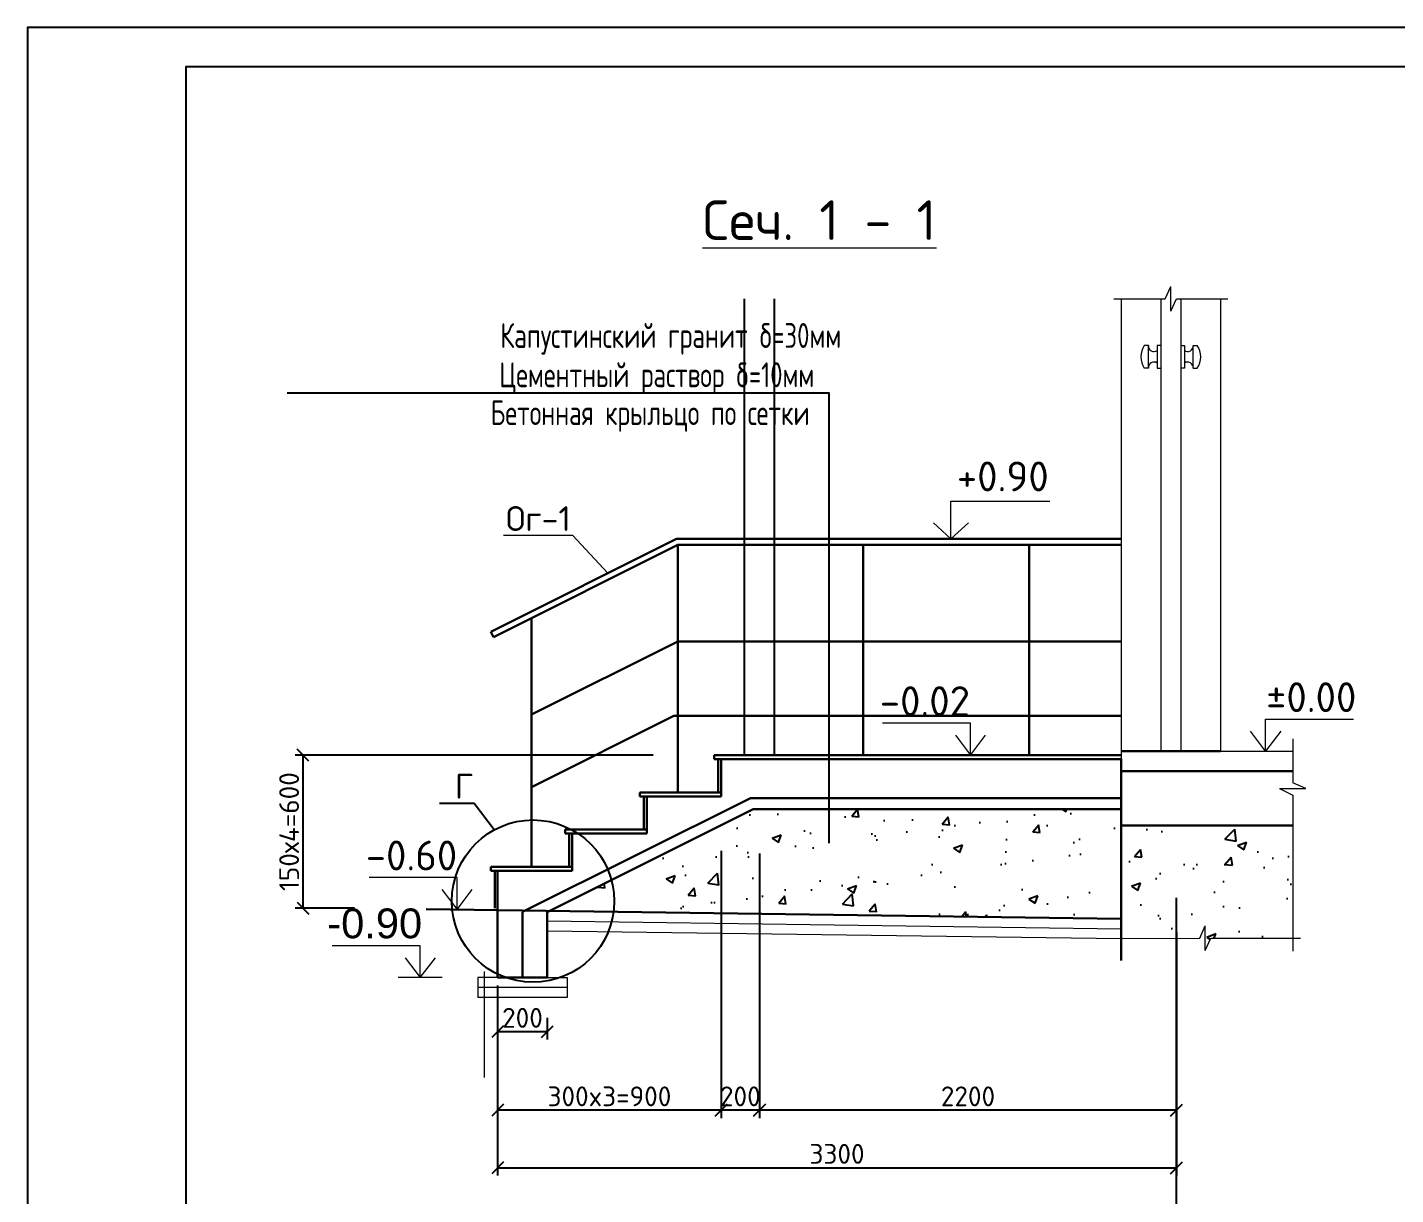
# Model space of a CAD drawing. Header units: millimetres. Extents: x 572274 to 2241483, y -888675 to -304135.
# Drawn here: x 2004217 to 2021477, y -701446 to -686715 of the extents above; entities that cross this region are included whole.
import ezdxf

# ---------------------------------------------------------------- set-up
doc = ezdxf.new("R2010")
doc.units = ezdxf.units.MM
doc.linetypes.add('ACAD_ISO02W100', pattern=[15, 12, -3])
doc.layers.add('nurik', color=7, linetype='Continuous')
doc.layers.add('tugri', color=7, linetype='Continuous', lineweight=25)
doc.layers.add('стены', color=250, linetype='Continuous', lineweight=30)
doc.styles.add('NURIK', font='times.ttf')
doc.styles.get("Standard").update_dxf_attribs({"font": 'isocpeur.ttf'})
doc.dimstyles.new('Копия (6) ISO-25', dxfattribs={"dimscale": 1.000499999999999, "dimtxt": 250, "dimasz": 150, "dimexe": 100, "dimexo": 100, "dimgap": 50, "dimtad": 1, "dimtxsty": 'Standard', "dimblk": 'OBLIQUE', "dimcen": 150, "dimclrd": 5, "dimclre": 5, "dimclrt": 256, "dimadec": 0, "dimazin": 0, "dimtfac": 1, "dimtmove": 0, "dimatfit": 3, "dimldrblk": 'OBLIQUE', "dimfxl": 1.25, "dimarcsym": 0})
pattern_1 = [(49.99999999999999, (492012.5495881482, -1290263.105550902), (1141.686936967111, -99.88461623719927), [119.3796177750857, -1313.175795525942]), (355, (492012.5495881482, -1290263.105550902), (-220.858067128562, 1197.2857300761), [95.50369422006854, -1050.5442972077]), (100.4514446999999, (492107.6898607318, -1290271.429246185), (920.8288668262884, 1097.401065034652), [101.457063638807, -1116.028626237245]), (46.18420000000002, (492012.5495881482, -1289944.759903502), (1698.75655057949, -263.4644114952113), [179.069426662628, -1969.76369328891]), (96.63555760999992, (492154.1125082311, -1289966.715099873), (1487.727810041661, 1550.532083047072), [152.1856577486778, -1674.044451247027]), (351.1841511700001, (492012.5495881482, -1289944.759903502), (1487.727810126097, 1550.532082970689), [143.2553349694302, -1575.80927466851]), (21, (492171.7224118484, -1290024.346315352), (950.113809916605, -640.85985675947), [119.3796177750857, -1313.175795525942]), (326.0000000000001, (492171.7224118484, -1290024.346315352), (387.2914709641531, 1154.240892097265), [95.50369422006854, -1050.540636420754]), (71.45144499999999, (492250.8985626386, -1290077.751303735), (1337.405278762234, 513.3810412953308), [101.457063638807, -1116.026702376738]), (37.50000000000001, (492012.5495881482, -1290263.105550902), (19.35518506637996, 529.8765470674293), [0, -1037.806810524745, 0, -1066.457918790765, 0, -1054.519957013257]), (7.500000000000001, (492012.5495881482, -1290263.105550902), (418.7352110414972, 627.7962588071118), [0, -608.0401865344363, 0, -1013.930886969728, 0, -401.9113798427884]), (327.5, (491657.594191297, -1290263.105550902), (849.6983425153536, -35.90001407751569), [0, -397.9320592502856, 0, -1241.548024860891, 0, -1647.438725296182]), (317.5, (491498.4213675968, -1290263.105550902), (928.2732312440509, 159.3388336441438), [0, -517.3116770253713, 0, -824.5152267665918, 0, -1169.92025419584])]

# ---------------------------------------------------------------- blocks, each defined once
blk = doc.blocks.new('_Oblique')
at = {"color": 0, "linetype": 'ByBlock', "lineweight": -2}
blk.add_line((-0.5, -0.5), (0.5, 0.5), dxfattribs=at)
blk = doc.blocks.new('*D1494')
at = {"color": 5, "lineweight": -2, "transparency": 16777216}
for p, q in [((2013452.343430725, -697139.9819267021), (2013452.343430725, -700480.9030239894)), ((2018711.928560783, -698135.7432137309), (2018711.928560783, -700480.9030239894)), ((2018711.928560783, -700380.8530239894), (2013452.343430725, -700380.8530239894))]:
    blk.add_line(p, q, dxfattribs=at)
at = {"layer": 'Defpoints', "color": 0, "lineweight": 25, "transparency": 16777216}
for p in [(2013452.343430725, -697039.931926702), (2018711.928560783, -698035.6932137308), (2013452.343430725, -700380.8530239894)]:
    blk.add_point(p, dxfattribs=at)
at = {"color": 5, "lineweight": -2, "transparency": 16777216, "xscale": 150.0749999999998, "yscale": 150.0749999999998, "zscale": 150.0749999999998, "rotation": 180}
blk.add_blockref('_Oblique', (2013452.343430725, -700380.8530239894), dxfattribs=at)
at = {"color": 5, "lineweight": -2, "transparency": 16777216, "xscale": 150.0749999999998, "yscale": 150.0749999999998, "zscale": 150.0749999999998}
blk.add_blockref('_Oblique', (2018711.928560783, -700380.8530239894), dxfattribs=at)
at = {"transparency": 16777216, "insert": (2016082.135995754, -700205.7655239893), "char_height": 250.1249999999998, "attachment_point": 5}
blk.add_mtext('2200', dxfattribs=at)
blk = doc.blocks.new('*D1495')
at = {"color": 5, "lineweight": -2, "transparency": 16777216}
for p, q in [((2010149.225321671, -699214.8812761464), (2010149.225321671, -699490.0870614311)), ((2010775.889981907, -699214.8812761464), (2010775.889981907, -699490.0870614311)), ((2010775.889981907, -699390.0370614311), (2010149.225321671, -699390.0370614311))]:
    blk.add_line(p, q, dxfattribs=at)
at = {"layer": 'Defpoints', "color": 0, "lineweight": 25, "transparency": 16777216}
for p in [(2010149.225321671, -699114.8312761463), (2010775.889981907, -699114.8312761463), (2010149.225321671, -699390.0370614311)]:
    blk.add_point(p, dxfattribs=at)
at = {"color": 5, "lineweight": -2, "transparency": 16777216, "xscale": 150.0749999999998, "yscale": 150.0749999999998, "zscale": 150.0749999999998, "rotation": 180}
blk.add_blockref('_Oblique', (2010149.225321671, -699390.0370614311), dxfattribs=at)
at = {"color": 5, "lineweight": -2, "transparency": 16777216, "xscale": 150.0749999999998, "yscale": 150.0749999999998, "zscale": 150.0749999999998}
blk.add_blockref('_Oblique', (2010775.889981907, -699390.0370614311), dxfattribs=at)
at = {"transparency": 16777216, "insert": (2010462.557651789, -699214.9495614311), "char_height": 250.1249999999998, "attachment_point": 5}
blk.add_mtext('200', dxfattribs=at)
blk = doc.blocks.new('*D1496')
at = {"color": 5, "lineweight": -2, "transparency": 16777216}
for p, q in [((2012969.216292736, -697109.2828725481), (2012969.216292736, -700480.9030239915)), ((2010149.22532167, -698807.1073169106), (2010149.22532167, -700480.9030239915)), ((2012969.216292736, -700380.8530239915), (2010149.22532167, -700380.8530239915))]:
    blk.add_line(p, q, dxfattribs=at)
at = {"layer": 'Defpoints', "color": 0, "lineweight": 25, "transparency": 16777216}
for p in [(2012969.216292736, -697009.232872548), (2010149.22532167, -698707.0573169106), (2010149.22532167, -700380.8530239915)]:
    blk.add_point(p, dxfattribs=at)
at = {"color": 5, "lineweight": -2, "transparency": 16777216, "xscale": 150.0749999999998, "yscale": 150.0749999999998, "zscale": 150.0749999999998, "rotation": 180}
blk.add_blockref('_Oblique', (2010149.22532167, -700380.8530239915), dxfattribs=at)
at = {"color": 5, "lineweight": -2, "transparency": 16777216, "xscale": 150.0749999999998, "yscale": 150.0749999999998, "zscale": 150.0749999999998}
blk.add_blockref('_Oblique', (2012969.216292736, -700380.8530239915), dxfattribs=at)
at = {"transparency": 16777216, "insert": (2011559.220807203, -700205.7655239914), "char_height": 250.1249999999998, "attachment_point": 5}
blk.add_mtext('300x3=900', dxfattribs=at)
blk = doc.blocks.new('*D1497')
at = {"color": 5, "lineweight": -2, "transparency": 16777216}
for p, q in [((2012111.897589151, -695899.59963905), (2007593.589640802, -695899.59963905)), ((2007693.639640802, -695899.59963905), (2007693.639640802, -697829.7267925793)), ((2008344.675957227, -697829.7267925793), (2007593.589640802, -697829.7267925793))]:
    blk.add_line(p, q, dxfattribs=at)
at = {"layer": 'Defpoints', "color": 0, "lineweight": 25, "transparency": 16777216}
for p in [(2012211.947589151, -695899.59963905), (2007693.639640802, -697829.7267925793), (2008444.725957227, -697829.7267925793)]:
    blk.add_point(p, dxfattribs=at)
at = {"color": 5, "lineweight": -2, "transparency": 16777216, "xscale": 150.0749999999998, "yscale": 150.0749999999998, "zscale": 150.0749999999998}
for p, rotation in [((2007693.639640802, -695899.59963905), 90), ((2007693.639640802, -697829.7267925793), 270)]:
    blk.add_blockref('_Oblique', p, dxfattribs=dict(at, rotation=rotation))
at = {"transparency": 16777216, "insert": (2007518.552140803, -696864.6632158146), "char_height": 250.1249999999998, "attachment_point": 5, "rotation": 90}
blk.add_mtext('150х4=600', dxfattribs=at)
blk = doc.blocks.new('*D1498')
at = {"color": 5, "lineweight": -2, "transparency": 16777216}
for p, q in [((2010149.22532167, -698807.1073169106), (2010149.22532167, -701206.7111079559)), ((2018711.928560783, -698807.1073169106), (2018711.928560783, -701206.7111079559)), ((2010149.22532167, -701106.6611079558), (2018711.928560783, -701106.6611079558))]:
    blk.add_line(p, q, dxfattribs=at)
at = {"layer": 'Defpoints', "color": 0, "lineweight": 25, "transparency": 16777216}
for p in [(2010149.22532167, -698707.0573169106), (2018711.928560783, -698707.0573169106), (2018711.928560783, -701106.6611079558)]:
    blk.add_point(p, dxfattribs=at)
at = {"color": 5, "lineweight": -2, "transparency": 16777216, "xscale": 150.0749999999998, "yscale": 150.0749999999998, "zscale": 150.0749999999998, "rotation": 180}
blk.add_blockref('_Oblique', (2010149.22532167, -701106.6611079558), dxfattribs=at)
at = {"color": 5, "lineweight": -2, "transparency": 16777216, "xscale": 150.0749999999998, "yscale": 150.0749999999998, "zscale": 150.0749999999998}
blk.add_blockref('_Oblique', (2018711.928560783, -701106.6611079558), dxfattribs=at)
at = {"transparency": 16777216, "insert": (2014430.576941226, -700931.5736079558), "char_height": 250.1249999999998, "attachment_point": 5}
blk.add_mtext('3300', dxfattribs=at)
blk = doc.blocks.new('*D1499')
at = {"color": 5, "lineweight": -2, "transparency": 16777216}
for p, q in [((2012969.216292736, -697362.7566005497), (2012969.216292736, -700480.9030239894)), ((2013452.343430725, -697362.7566005497), (2013452.343430725, -700480.9030239894)), ((2013452.343430725, -700380.8530239894), (2012969.216292736, -700380.8530239894))]:
    blk.add_line(p, q, dxfattribs=at)
at = {"layer": 'Defpoints', "color": 0, "lineweight": 25, "transparency": 16777216}
for p in [(2012969.216292736, -697262.7066005496), (2013452.343430725, -697262.7066005496), (2012969.216292736, -700380.8530239894)]:
    blk.add_point(p, dxfattribs=at)
at = {"color": 5, "lineweight": -2, "transparency": 16777216, "xscale": 150.0749999999998, "yscale": 150.0749999999998, "zscale": 150.0749999999998, "rotation": 180}
blk.add_blockref('_Oblique', (2012969.216292736, -700380.8530239894), dxfattribs=at)
at = {"color": 5, "lineweight": -2, "transparency": 16777216, "xscale": 150.0749999999998, "yscale": 150.0749999999998, "zscale": 150.0749999999998}
blk.add_blockref('_Oblique', (2013452.343430725, -700380.8530239894), dxfattribs=at)
at = {"transparency": 16777216, "insert": (2013210.779861731, -700205.7655239893), "char_height": 250.1249999999998, "attachment_point": 5}
blk.add_mtext('200', dxfattribs=at)

msp = doc.modelspace()

# ---------------------------------------------------------------- hatches: boundary and pattern name
at = {"lineweight": -2}
h = msp.add_hatch(dxfattribs=at)
h.set_pattern_fill('AR-CONC', color=256, scale=6.266646602366702)
h.set_pattern_definition(pattern_1)
h.paths.add_polyline_path([(2015584.443525439, -697930.4516500224), (2015584.443525439, -696582.0932940722), (2013371.321421129, -696582.0932940722), (2010808.672334164, -697863.4178375548)])
h = msp.add_hatch(dxfattribs=at)
h.set_pattern_fill('AR-CONC', color=256, scale=6.266646602366702)
h.set_pattern_definition(pattern_1)
h.paths.add_polyline_path([(2015584.443525439, -696582.0932940722), (2015584.443525439, -697930.4516500224), (2018014.132591825, -697964.5553192954), (2018014.132591825, -696582.0932940722)])
h = msp.add_hatch(dxfattribs=at)
h.set_pattern_fill('AR-CONC', color=256, scale=6.266646602366702)
h.set_pattern_definition([(49.99999999999999, (2019322.688733474, -697280.6984661005), (1141.686936967111, -99.88461623719927), [119.3796177750857, -1313.175795525942]), (355, (2019322.688733474, -697280.6984661005), (-220.858067128562, 1197.2857300761), [95.50369422006854, -1050.5442972077]), (100.4514446999999, (2019417.829006058, -697289.0221613833), (920.8288668262884, 1097.401065034652), [101.457063638807, -1116.028626237245]), (46.18420000000002, (2019322.688733474, -696962.3528187003), (1698.75655057949, -263.4644114952113), [179.069426662628, -1969.76369328891]), (96.63555760999992, (2019464.251653557, -696984.3080150717), (1487.727810041661, 1550.532083047072), [152.1856577486778, -1674.044451247027]), (351.1841511700001, (2019322.688733474, -696962.3528187003), (1487.727810126097, 1550.532082970689), [143.2553349694302, -1575.80927466851]), (21, (2019481.861557174, -697041.9392305503), (950.113809916605, -640.85985675947), [119.3796177750857, -1313.175795525942]), (326.0000000000001, (2019481.861557174, -697041.9392305503), (387.2914709641531, 1154.240892097265), [95.50369422006854, -1050.540636420754]), (71.45144499999999, (2019561.037707965, -697095.3442189336), (1337.405278762234, 513.3810412953308), [101.457063638807, -1116.026702376738]), (37.50000000000001, (2019322.688733474, -697280.6984661005), (19.35518506637996, 529.8765470674293), [0, -1037.806810524745, 0, -1066.457918790765, 0, -1054.519957013257]), (7.500000000000001, (2019322.688733474, -697280.6984661005), (418.7352110414972, 627.7962588071118), [0, -608.0401865344363, 0, -1013.930886969728, 0, -401.9113798427884]), (327.5, (2018967.733336623, -697280.6984661005), (849.6983425153536, -35.90001407751569), [0, -397.9320592502856, 0, -1241.548024860891, 0, -1647.438725296182]), (317.5, (2018808.560512923, -697280.6984661005), (928.2732312440509, 159.3388336441438), [0, -517.3116770253713, 0, -824.5152267665918, 0, -1169.92025419584])])
h.paths.add_polyline_path([(2019267.461912298, -696789.4634565864), (2018014.132591825, -696789.4634565857), (2018014.132591825, -698215.2211833901), (2019005.085490233, -698209.018575514), (2019076.216798955, -698053.4667610134), (2019076.216798955, -698364.5703900151), (2019147.348107677, -698209.0185755136), (2020178.283271712, -698209.0185755142), (2020178.283271712, -696789.4634565864)])

# ---------------------------------------------------------------- linework, layer by layer
at = {"color": 7, "lineweight": 13}
for p, q in [((2018569.66594334, -690141.5788623171), (2018640.797252062, -689986.0270478163)), ((2018640.797252062, -690297.1306768181), (2018640.797252062, -689986.0270478163)), ((2017920.13289279, -690141.5788623171), (2018569.66594334, -690141.5788623166)), ((2018014.132591825, -690141.5788623169), (2018014.132591825, -695949.7328118691)), ((2018515.464320014, -690141.5788623166), (2018515.464320016, -695849.4664662313)), ((2018640.797252062, -690297.1306768181), (2018711.928560784, -690141.5788623171)), ((2018711.928560784, -690141.5788623166), (2019361.461611335, -690141.5788623171)), ((2018766.130184108, -690141.5788623163), (2018766.130184107, -695849.4664662313)), ((2019267.461912298, -690141.5788623169), (2019267.461912298, -695849.4664662313)), ((2018359.000041849, -690729.5618638255), (2018306.504395747, -690729.5618638255)), ((2018359.00004185, -691015.461771287), (2018359.000041849, -690729.5618638255)), ((2018922.594462272, -691015.461771287), (2018922.594462272, -690729.5618638255)), ((2018922.594462272, -690729.5618638255), (2018975.090108375, -690729.5618638255)), ((2018359.000041849, -691015.461771287), (2018306.504395747, -691015.461771287)), ((2018922.594462272, -691015.461771287), (2018975.090108375, -691015.461771287)), ((2010222.970912051, -693124.3956225782), (2011093.160100614, -693124.3956225782)), ((2011093.160100614, -693124.3956225782), (2011539.98020033, -693604.6817449398)), ((2020178.283271712, -695692.8003011721), (2020178.283271712, -696248.7148105026)), ((2019267.461912298, -695849.4664662313), (2020178.283271712, -695849.4664662313)), ((2020343.595335813, -696319.4649614088), (2020178.283271712, -696248.7148105028)), ((2020012.971207612, -696319.4649614088), (2020343.595335813, -696319.4649614088)), ((2020012.971207612, -696319.4649614088), (2020178.283271712, -696403.4726130983)), ((2020178.283271712, -696403.4726130983), (2020178.283271712, -698372.6085792048)), ((2010061.492269237, -697309.5951245828), (2010362.291306151, -697309.5951245828)), ((2010775.889981907, -697989.7915038394), (2018014.132591825, -698089.8882513428)), ((2010775.889981907, -698115.1244358869), (2018014.132591825, -698215.2211833901)), ((2019005.085490233, -698209.0185755142), (2019076.216798955, -698053.4667610134)), ((2019076.216798955, -698364.5703900151), (2019076.216798955, -698053.4667610134)), ((2018014.132591825, -698215.2211833901), (2019005.085490233, -698209.018575514)), ((2019076.216798955, -698364.5703900151), (2019147.348107676, -698209.0185755142)), ((2019147.348107677, -698209.0185755136), (2020274.902495721, -698209.0185755142)), ((2009978.749193643, -698629.6438053341), (2009978.749193643, -699966.5652878531)), ((2009450.883344215, -698707.0573169106), (2008895.969927019, -698707.0573169106)), ((2010149.225321671, -698707.0573169106), (2009898.559457576, -698707.0573169106)), ((2009898.559457576, -698707.0573169106), (2009898.559457576, -698957.7231810052)), ((2011026.555846002, -698832.3902489579), (2009898.559457576, -698832.3902489579)), ((2010775.889981907, -698707.0573169106), (2011026.555846002, -698707.0573169106)), ((2011026.555846002, -698707.0573169106), (2011026.555846002, -698957.7231810052)), ((2011026.555846002, -698957.7231810052), (2009898.559457576, -698957.7231810052))]:
    msp.add_line(p, q, dxfattribs=at)
at = {"lineweight": -2}
for p, q in [((2013261.860261733, -695899.5996390505), (2013261.860261732, -690141.5788623214)), ((2013642.826599719, -695899.5996390505), (2013642.826599719, -690141.578862321)), ((2018711.928560783, -701686.054770986), (2018711.928560783, -699333.6687173734))]:
    msp.add_line(p, q, dxfattribs=at)
at = {"color": 7, "lineweight": 30}
for p, q in [((2012405.694657535, -693171.8245163369), (2010061.492269237, -694343.9257104859)), ((2018014.132591825, -693171.8245163368), (2012405.694657535, -693171.8245163369)), ((2012423.446912605, -693247.0242755653), (2010095.122623942, -694411.1864198962)), ((2018014.132591825, -693247.0242755652), (2012423.446912605, -693247.0242755653)), ((2012423.446912605, -696369.5981342277), (2012423.446912605, -693247.0242755653)), ((2014761.477221012, -695899.5996390504), (2014761.477221012, -693247.0242755653)), ((2016854.537186203, -695899.5996390503), (2016854.537186203, -693247.0242755652)), ((2010575.357290631, -697309.5951245828), (2010575.357290631, -694171.0690865519)), ((2010061.492269237, -694343.9257104859), (2010095.122623943, -694411.1864198962)), ((2012423.446912605, -694464.3408776679), (2010575.357290631, -695388.3856886543)), ((2018014.132591825, -694464.3408776677), (2012423.446912605, -694464.3408776679)), ((2012369.960618735, -695404.8743534377), (2010575.357290631, -696302.1760174896)), ((2018014.132591825, -695404.8743534375), (2012369.960618735, -695404.8743534377)), ((2018014.132591825, -695899.5996390502), (2012881.483240302, -695899.5996390503)), ((2012881.483240302, -695899.5996390503), (2012881.483240302, -695949.7328118692)), ((2018014.132591825, -695849.4664662313), (2019267.461912298, -695849.4664662313)), ((2018014.132591825, -695949.7328118691), (2012881.483240302, -695949.7328118692)), ((2012931.616413121, -695949.7328118692), (2012931.616413121, -696369.5981342278)), ((2012969.216292736, -695949.7328118692), (2012969.216292736, -696419.7313070467)), ((2018014.132591825, -695949.7328118687), (2018014.132591825, -698489.5258224958)), ((2020178.283271712, -696100.132330326), (2018014.132591825, -696100.132330326)), ((2010462.557651789, -697878.2937428544), (2013337.922104095, -696440.6115167012)), ((2012969.216292736, -696369.5981342278), (2011941.486249947, -696369.5981342278)), ((2011941.486249947, -696369.5981342278), (2011941.486249947, -696419.7313070467)), ((2011941.486249947, -696419.7313070467), (2012969.216292736, -696419.7313070467)), ((2011991.619422766, -696419.7313070467), (2011991.619422766, -696839.5966294053)), ((2012029.21930238, -696419.7313070467), (2012029.21930238, -696889.7298022242)), ((2018014.132591825, -696440.611516701), (2013337.922104095, -696440.6115167012)), ((2010775.889981907, -697879.8090136833), (2013371.321421129, -696582.0932940722)), ((2018014.132591825, -696582.0932940722), (2013371.321421129, -696582.0932940722)), ((2020178.283271712, -696789.4634565864), (2018014.132591825, -696789.4634565857)), ((2012029.21930238, -696839.5966294053), (2011001.489259592, -696839.5966294053)), ((2011001.489259592, -696839.5966294053), (2011001.489259592, -696889.7298022242)), ((2011001.489259592, -696889.7298022242), (2012029.21930238, -696889.7298022242)), ((2011051.622432411, -696889.7298022242), (2011051.622432411, -697309.5951245828)), ((2011089.222312025, -696889.7298022242), (2011089.222312025, -697359.7282974017)), ((2011089.222312025, -697309.5951245828), (2010061.492269237, -697309.5951245828)), ((2010061.492269237, -697309.5951245828), (2010061.492269237, -697359.7282974017)), ((2010061.492269237, -697359.7282974017), (2011089.222312025, -697359.7282974017)), ((2010111.625442056, -697359.7282974017), (2010111.625442056, -697829.7267925793)), ((2010149.225321671, -697359.7282974017), (2010149.225321671, -698707.0573169106)), ((2009246.981945144, -697841.4975954667), (2018014.132591825, -697964.5553192954)), ((2010462.557651789, -697878.2937428544), (2010462.557651789, -698707.0573169106)), ((2010775.889981907, -698707.0573169106), (2010775.889981907, -697879.8090136833)), ((2010149.225321671, -698707.0573169106), (2010775.889981907, -698707.0573169106))]:
    msp.add_line(p, q, dxfattribs=at)
at = {"lineweight": 13}
for p, q in [((2015923.20688515, -695648.9337749556), (2016113.712941862, -695899.5996390503)), ((2016113.712941862, -695899.5996390503), (2016304.218998574, -695648.9337749556)), ((2019837.289906123, -695849.4664662313), (2019646.783849411, -695598.8006021366)), ((2020027.795962835, -695598.8006021366), (2019837.289906123, -695849.4664662313)), ((2009446.65299864, -697596.577914571), (2009637.159055352, -697847.2437786658)), ((2009637.159055352, -697847.2437786658), (2009827.665112064, -697596.577914571)), ((2008982.920578905, -698456.391452816), (2009173.426635617, -698707.0573169106)), ((2009173.426635617, -698707.0573169106), (2009363.932692329, -698456.391452816))]:
    msp.add_line(p, q, dxfattribs=at)
at = {"linetype": 'ACAD_ISO02W100', "ltscale": 0.2}
msp.add_line((2016132.918129501, -695899.5996390503), (2015500.849649007, -695899.5996390503), dxfattribs=at)
msp.add_line((2018711.928560783, -700681.0596207241), (2018711.928560783, -697700.2990899673))
for points in [[(2004216.687284345, -716414.6846562785), (2046216.687284347, -716414.6846562785), (2046216.687284347, -686714.6846562785), (2004216.687284345, -686714.6846562785)], [(2006216.687284346, -715914.6846562778), (2045716.687284348, -715914.6846562778), (2045716.687284348, -687214.6846562768), (2006216.687284346, -687214.6846562768)]]:
    msp.add_lwpolyline(points, close=True)
at = {"color": 7, "lineweight": 13}
for points in [[(2018515.464320014, -690728.8854551443), (2018468.995508434, -690728.8854551443), (2018468.995508434, -691016.1381799685), (2018515.464320014, -691016.1381799685)], [(2018766.130184107, -690728.8854551443), (2018812.598995688, -690728.8854551443), (2018812.598995688, -691016.1381799685), (2018766.130184107, -691016.1381799685)]]:
    msp.add_lwpolyline(points, dxfattribs=at)
at = {"lineweight": -2}
for points in [[(2007493.012217285, -691325.5144162498), (2014328.864015605, -691325.5144162498), (2014328.864015605, -697010.6516388762)], [(2010107.042177503, -696841.9184930469), (2009852.981448907, -696509.8472042411), (2009414.926743384, -696509.8472042411)]]:
    msp.add_lwpolyline(points, dxfattribs=at)
at = {"lineweight": 13}
for points in [[(2016113.712941862, -695899.5996390503), (2016113.712941862, -695497.0660994244), (2015003.879601324, -695497.0660994244)], [(2019837.289906123, -695849.4664662313), (2019837.289906123, -695446.9329266057), (2020947.12324666, -695446.9329266057)], [(2009637.159055352, -697847.2437786658), (2009637.159055352, -697444.7102390399), (2008527.325714814, -697444.7102390399)], [(2009173.426635617, -698707.0573169106), (2009173.426635617, -698304.523777285), (2008063.59329508, -698304.523777285)]]:
    msp.add_lwpolyline(points, dxfattribs=at)
at = {"lineweight": -2}
msp.add_circle((2010595.403397802, -697742.180371376), 1024.191452349251, dxfattribs=at)
at = {"color": 7, "lineweight": 13}
for centre, radius, start, end in [((2018516.703585035, -690872.5118175562), 254.2014721624844, 145.7815943396652, 214.2184056603348), ((2018429.198311017, -690736.0101509836), 70.49381108668503, 174.7516411079276, 304.3709659966926), ((2018852.396193104, -690736.0101509836), 70.49381108668503, 235.629034069945, 5.248358892072422), ((2018764.890919085, -690872.5118175562), 254.2014721624844, 325.7815943396653, 34.21840566033476), ((2018429.198311017, -691009.013484129), 70.49381108673232, 55.62903400330735, 185.2483588920724), ((2018852.396193103, -691009.013484129), 70.49381108673232, 354.7516411079276, 124.370965930055)]:
    msp.add_arc(centre, radius, start, end, dxfattribs=at)
at = {"layer": 'nurik', "linetype": 'Continuous', "lineweight": 18, "ltscale": 10}
for p, q in [((2015867.336981237, -693171.8245163368), (2015867.336981237, -692694.1735003374)), ((2015867.336981237, -692694.1735003374), (2017114.357094508, -692694.1735003374)), ((2015867.336981237, -693171.8245163368), (2015646.448594505, -692968.3045816284)), ((2015867.336981237, -693171.8245163368), (2016088.225367971, -692968.3045816284))]:
    msp.add_line(p, q, dxfattribs=at)

# ---------------------------------------------------------------- texts
at = {"char_height": 313.3323301183351, "attachment_point": 3, "style": 'NURIK'}
for s, insert, width in [('{\\Fspds|c204;\\W0.9;Капустинский гранит \\Fspds|c0;δ\\Fspds|c204;=30мм}', (2014483.797163174, -690446.8316469908), 12369.05051623469), ('{\\Fspds|c204;\\W0.9;Цементный раствор \\Fspds|c0;δ\\Fspds|c204;=10мм}', (2014143.736408752, -690942.7872271949), 7403.275954386356), ('{\\Fspds|c204;\\W0.9;Бетонная крыльцо по сетки}', (2014084.392798094, -691420.7399058284), 7403.275954386356)]:
    msp.add_mtext(s, dxfattribs=dict(at, insert=insert, width=width))
at = {"layer": 'tugri', "insert": (2017101.136788914, -692570.10143071), "char_height": 375.9987961420021, "width": 2394.997055824274, "attachment_point": 9}
msp.add_mtext('+0.90', dxfattribs=at)
at = {"layer": 'tugri', "color": 7, "char_height": 375.9987961420021, "attachment_point": 5}
for s, insert in [('{\\C256;-0.02}', (2015538.767371853, -695218.1961677773)), ('{\\C256;%%P0.00}', (2020412.235476131, -695168.0629949586)), ('{\\C256;-0.60}', (2009062.213485342, -697165.8403073928)), ('{\\fArial|b0|i0|c238|p34;\\C256;-\\fArial|b0|i0|c204|p34;0\\fArial|b0|i0|c238|p34;.\\fArial|b0|i0|c204|p34;90}', (2008598.481065608, -698025.6538456378))]:
    msp.add_mtext(s, dxfattribs=dict(at, insert=insert))
at = {"layer": 'стены', "color": 7, "lineweight": 9, "ltscale": 20, "insert": (2014209.481739699, -689148.0533155062), "char_height": 500, "attachment_point": 5}
msp.add_mtext('{\\LСеч. 1 - 1}', dxfattribs=at)
at = {"layer": 'стены', "color": 0, "lineweight": 9, "ltscale": 20, "char_height": 313.3323301183351, "width": 1731.687200300189, "attachment_point": 5}
for s, insert in [('{\\C7;Ог-1}', (2010663.263733129, -692913.855994071)), ('{\\C7;Г}', (2009725.078897864, -696291.1248533835))]:
    msp.add_mtext(s, dxfattribs=dict(at, insert=insert))

# ---------------------------------------------------------------- dimensions: what is measured, and where the dimension line sits
for base, p1, p2, angle, text, picture, middle in [((2007693.639640802, -697829.7267925793), (2012211.947589151, -695899.59963905), (2008444.725957227, -697829.7267925793), 90, '150х4=600', '*D1497', (2007693.639640803, -696864.6632158146)), ((2010149.225321671, -699390.0370614311), (2010775.889981907, -699114.8312761463), (2010149.225321671, -699114.8312761463), 180, '200', '*D1495', (2010462.557651789, -699390.0370614311))]:
    dim = msp.add_linear_dim(base=base, p1=p1, p2=p2, angle=angle, text=text, dimstyle='Копия (6) ISO-25')
    dim.commit()
    dim.dimension.update_dxf_attribs({"geometry": picture, "text_midpoint": middle, "dimtype": 160})
for base, p1, p2, text, picture, middle in [((2010149.22532167, -700380.8530239915), (2012969.216292736, -697009.232872548), (2010149.22532167, -698707.0573169106), '300x3=900', '*D1496', (2011559.220807203, -700205.7655239914)), ((2013452.343430725, -700380.8530239894), (2018711.928560783, -698035.6932137308), (2013452.343430725, -697039.931926702), '2200', '*D1494', (2016082.135995754, -700205.7655239893))]:
    dim = msp.add_linear_dim(base=base, p1=p1, p2=p2, angle=180, text=text, dimstyle='Копия (6) ISO-25')
    dim.commit()
    dim.dimension.update_dxf_attribs({"geometry": picture, "text_midpoint": middle})
dim = msp.add_linear_dim(base=(2012969.216292736, -700380.8530239894), p1=(2013452.343430725, -697262.7066005496), p2=(2012969.216292736, -697262.7066005496), text='200', dimstyle='Копия (6) ISO-25')
dim.commit()
dim.dimension.update_dxf_attribs({"geometry": '*D1499', "text_midpoint": (2013210.779861731, -700380.8530239894), "dimtype": 160})
dim = msp.add_linear_dim(base=(2018711.928560783, -701106.6611079558), p1=(2010149.22532167, -698707.0573169106), p2=(2018711.928560783, -698707.0573169106), text='3300', dimstyle='Копия (6) ISO-25')
dim.commit()
dim.dimension.update_dxf_attribs({"geometry": '*D1498', "text_midpoint": (2014430.576941226, -700931.5736079558)})

doc.saveas('drawing.dxf')
